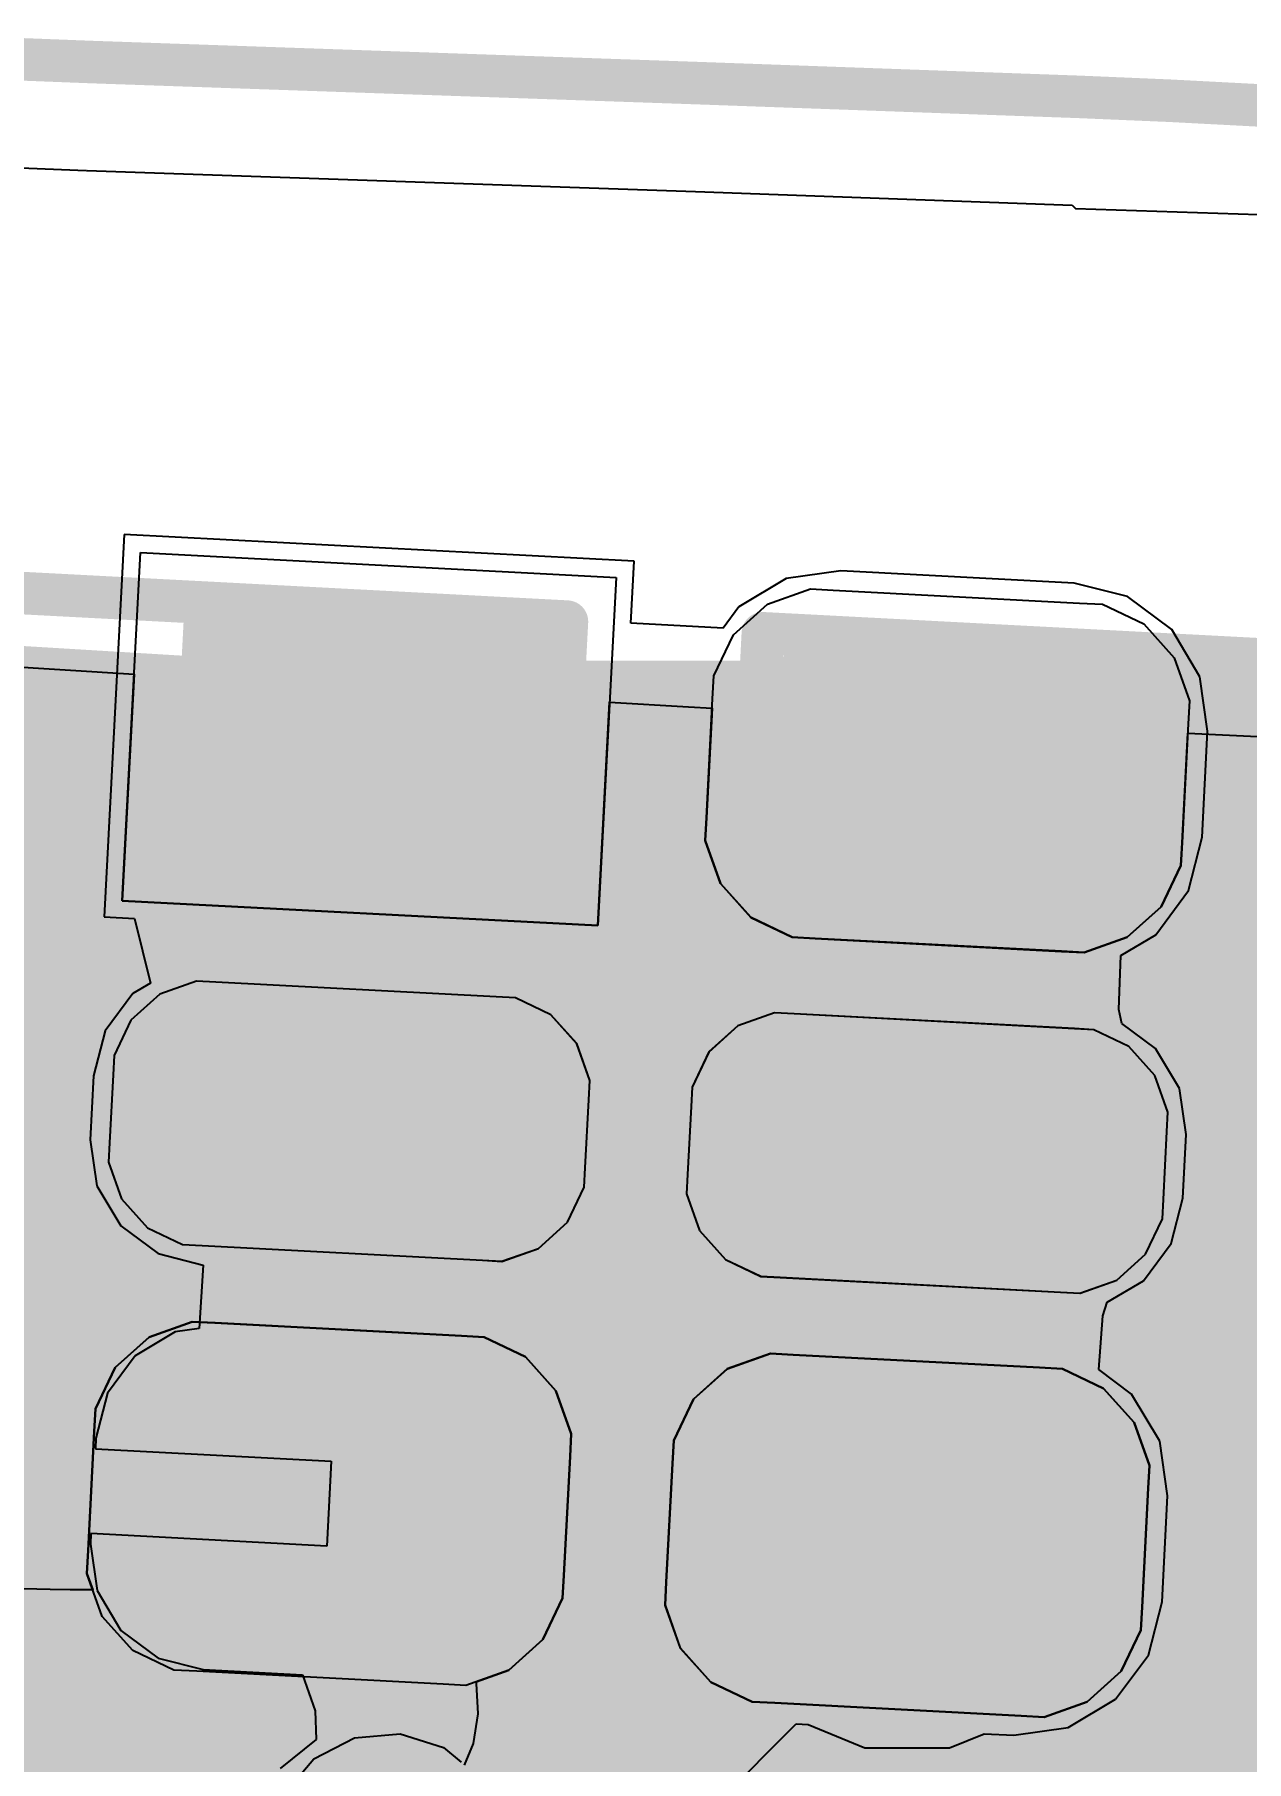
# Model space of a CAD drawing. Header units: inches. Extents: x -52 to 109, y 0 to 35.
# Drawn here: x 39.509 to 42.359, y 18.95 to 23.011 of the extents above; entities that cross this region are included whole.
import ezdxf

# ---------------------------------------------------------------- set-up
doc = ezdxf.new("R2010")
doc.units = ezdxf.units.IN
for name, color, linetype in [('Bottom Layer', 5, 'Continuous'), ('Bottom Solder', 6, 'Continuous'), ('Keep-Out Layer', 6, 'Continuous'), ('Mechanical 1', 6, 'Continuous'), ('Mechanical 4', 56, 'Continuous'), ('Top Component Outline', 56, 'Continuous'), ('Top Courtyard', 56, 'Continuous'), ('Top Layer', 1, 'Continuous'), ('Top Overlay', 2, 'Continuous'), ('Top Paste', 8, 'Continuous'), ('Top Solder', 216, 'Continuous'), ('Via Holes', 16, 'Continuous')]:
    doc.layers.add(name, color=color, linetype=linetype)
doc.styles.add('Arial', font='', dxfattribs={"height": 0.2})
doc.styles.get('Arial').set_extended_font_data('Arial')

# ---------------------------------------------------------------- blocks, each defined once
blk = doc.blocks.new('APA_RGB_LED_2020_418')
at = {"layer": 'Top Layer'}
h = blk.add_hatch(color=1, dxfattribs=at)
edge = h.paths.add_edge_path()
edge.add_arc((-1.125, 1.025), 0.125, 90, 180)
edge.add_line((-1.25, 1.025), (-1.25, 0.775))
edge.add_arc((-1.125, 0.775), 0.125, 180, 270)
edge.add_line((-1.125, 0.65), (-0.575, 0.65))
edge.add_arc((-0.575, 0.775), 0.125, 270, 360)
edge.add_line((-0.45, 0.775), (-0.45, 1.025))
edge.add_arc((-0.575, 1.025), 0.125, 0, 90)
edge.add_line((-0.575, 1.15), (-1.125, 1.15))
h = blk.add_hatch(color=1, dxfattribs=at)
edge = h.paths.add_edge_path()
edge.add_arc((-1.175, 0.075), 0.075, 90, 180)
edge.add_line((-1.25, 0.075), (-1.25, -0.075))
edge.add_arc((-1.175, -0.075), 0.075, 180, 270)
edge.add_line((-1.175, -0.15), (-0.525, -0.15))
edge.add_arc((-0.525, -0.075), 0.075, 270, 360)
edge.add_line((-0.45, -0.075), (-0.45, 0.075))
edge.add_arc((-0.525, 0.075), 0.075, 0, 90)
edge.add_line((-0.525, 0.15), (-1.175, 0.15))
blk.add_hatch(color=1, dxfattribs=at).paths.add_polyline_path([(-1.25, -0.65), (-0.45, -0.65), (-0.45, -1.15), (-1.25, -1.15)])
at = {"layer": 'Top Paste'}
h = blk.add_hatch(color=8, dxfattribs=at)
edge = h.paths.add_edge_path()
edge.add_arc((-1.125, 1.025), 0.125, 90, 180)
edge.add_line((-1.25, 1.025), (-1.25, 0.775))
edge.add_arc((-1.125, 0.775), 0.125, 180, 270)
edge.add_line((-1.125, 0.65), (-0.575, 0.65))
edge.add_arc((-0.575, 0.775), 0.125, 270, 360)
edge.add_line((-0.45, 0.775), (-0.45, 1.025))
edge.add_arc((-0.575, 1.025), 0.125, 0, 90)
edge.add_line((-0.575, 1.15), (-1.125, 1.15))
h = blk.add_hatch(color=8, dxfattribs=at)
edge = h.paths.add_edge_path()
edge.add_arc((-1.175, 0.075), 0.075, 90, 180)
edge.add_line((-1.25, 0.075), (-1.25, -0.075))
edge.add_arc((-1.175, -0.075), 0.075, 180, 270)
edge.add_line((-1.175, -0.15), (-0.525, -0.15))
edge.add_arc((-0.525, -0.075), 0.075, 270, 360)
edge.add_line((-0.45, -0.075), (-0.45, 0.075))
edge.add_arc((-0.525, 0.075), 0.075, 0, 90)
edge.add_line((-0.525, 0.15), (-1.175, 0.15))
blk.add_hatch(color=8, dxfattribs=at).paths.add_polyline_path([(-1.25, -0.65), (-0.45, -0.65), (-0.45, -1.15), (-1.25, -1.15)])
at = {"layer": 'Top Solder'}
h = blk.add_hatch(color=216, dxfattribs=at)
edge = h.paths.add_edge_path()
edge.add_arc((-1.125, 1.025), 0.175, 90, 180)
edge.add_line((-1.3, 1.025), (-1.3, 0.775))
edge.add_arc((-1.125, 0.775), 0.175, 180, 270)
edge.add_line((-1.125, 0.6), (-0.575, 0.6))
edge.add_arc((-0.575, 0.775), 0.175, 270, 360)
edge.add_line((-0.4, 0.775), (-0.4, 1.025))
edge.add_arc((-0.575, 1.025), 0.175, 0, 90)
edge.add_line((-0.575, 1.2), (-1.125, 1.2))
h = blk.add_hatch(color=216, dxfattribs=at)
edge = h.paths.add_edge_path()
edge.add_arc((-1.175, 0.075), 0.125, 90, 180)
edge.add_line((-1.3, 0.075), (-1.3, -0.075))
edge.add_arc((-1.175, -0.075), 0.125, 180, 270)
edge.add_line((-1.175, -0.2), (-0.525, -0.2))
edge.add_arc((-0.525, -0.075), 0.125, 270, 360)
edge.add_line((-0.4, -0.075), (-0.4, 0.075))
edge.add_arc((-0.525, 0.075), 0.125, 0, 90)
edge.add_line((-0.525, 0.2), (-1.175, 0.2))
blk.add_hatch(color=216, dxfattribs=at).paths.add_polyline_path([(-1.3, -0.6), (-0.4, -0.6), (-0.4, -1.2), (-1.3, -1.2)])
at = {"layer": 'Top Component Outline'}
for points in [[(1, 1, 0.1, 0.1, 0), (-1, 1, 0.1, 0.1, 0)], [(-1, 1, 0.1, 0.1, 0), (-1, -1, 0.1, 0.1, 0)], [(1, -1, 0.1, 0.1, 0), (-1, -1, 0.1, 0.1, 0)]]:
    blk.add_lwpolyline(points, format="xyseb", dxfattribs=at)
for points in [[(-1.025, 1, 0.05, 0.05, 1), (-0.975, 1, 0.05, 0.05, 1)], [(-1.025, 1, 0.05, 0.05, 1), (-0.975, 1, 0.05, 0.05, 1)], [(-1.025, -1, 0.05, 0.05, 1), (-0.975, -1, 0.05, 0.05, 1)], [(-1.025, -1, 0.05, 0.05, 1), (-0.975, -1, 0.05, 0.05, 1)]]:
    blk.add_lwpolyline(points, format="xyseb", close=True, dxfattribs=at)
at = {"layer": 'Top Courtyard'}
for points in [[(-1.3, 1.2, 0.1, 0.1, 0), (-1.3, -1.2, 0.1, 0.1, 0)], [(1.3, 1.2, 0.1, 0.1, 0), (-1.3, 1.2, 0.1, 0.1, 0)], [(0.5, 0, 0.1, 0.1, 0), (-0.5, 0, 0.1, 0.1, 0)], [(1.3, -1.2, 0.1, 0.1, 0), (-1.3, -1.2, 0.1, 0.1, 0)]]:
    blk.add_lwpolyline(points, format="xyseb", dxfattribs=at)
for points in [[(-1.325, 1.2, 0.05, 0.05, 1), (-1.275, 1.2, 0.05, 0.05, 1)], [(-1.325, 1.2, 0.05, 0.05, 1), (-1.275, 1.2, 0.05, 0.05, 1)], [(-0.525, 0, 0.05, 0.05, 1), (-0.475, 0, 0.05, 0.05, 1)], [(-1.325, -1.2, 0.05, 0.05, 1), (-1.275, -1.2, 0.05, 0.05, 1)], [(-1.325, -1.2, 0.05, 0.05, 1), (-1.275, -1.2, 0.05, 0.05, 1)]]:
    blk.add_lwpolyline(points, format="xyseb", close=True, dxfattribs=at)
at = {"layer": 'Top Overlay'}
for p, q in [((-1.2929, 1.2689), (-1.1937, 1.31)), ((-1.1937, 1.31), (-1.14, 1.31)), ((-1.14, 1.31), (-1.14, 1.31)), ((-1.14, 1.31), (-0.56, 1.31)), ((-0.56, 1.31), (-0.5063, 1.31)), ((-0.5063, 1.31), (-0.4071, 1.2689)), ((-1.3689, 1.1929), (-1.2929, 1.2689)), ((-0.4071, 1.2689), (-0.3311, 1.1929)), ((-1.41, 1.0937), (-1.3689, 1.1929)), ((-0.3311, 1.1929), (-0.29, 1.0937)), ((-1.41, 1.04), (-1.41, 1.0937)), ((-0.29, 1.0937), (-0.29, 1.04)), ((-1.41, 0.76), (-1.41, 1.04)), ((-0.29, 1.04), (-0.29, 1.04)), ((-0.29, 1.04), (-0.29, 0.76)), ((-1.41, 0.76), (-1.41, 0.76)), ((-1.41, 0.7063), (-1.41, 0.76)), ((-0.29, 0.76), (-0.29, 0.7063)), ((-1.3689, 0.6071), (-1.41, 0.7063)), ((-0.29, 0.7063), (-0.3311, 0.6071)), ((-1.2929, 0.5311), (-1.3689, 0.6071)), ((-0.3311, 0.6071), (-0.4071, 0.5311)), ((-1.1937, 0.49), (-1.2929, 0.5311)), ((-0.4071, 0.5311), (-0.5063, 0.49)), ((-1.14, 0.49), (-1.1937, 0.49)), ((-0.56, 0.49), (-1.14, 0.49)), ((-0.5063, 0.49), (-0.56, 0.49)), ((-0.56, 0.49), (-0.56, 0.49)), ((-1.2258, 0.31), (-1.3103, 0.275)), ((-1.18, 0.31), (-1.2258, 0.31)), ((-0.52, 0.31), (-1.18, 0.31)), ((-0.4742, 0.31), (-0.52, 0.31)), ((-0.52, 0.31), (-0.52, 0.31)), ((-0.3897, 0.275), (-0.4742, 0.31)), ((-1.3103, 0.275), (-1.375, 0.2103)), ((-0.325, 0.2103), (-0.3897, 0.275)), ((-1.375, 0.2103), (-1.41, 0.1258)), ((-0.29, 0.1258), (-0.325, 0.2103)), ((-1.41, 0.1258), (-1.41, 0.08)), ((-0.29, 0.08), (-0.29, 0.1258)), ((-1.41, 0.08), (-1.41, -0.08)), ((-1.41, 0.08), (-1.41, 0.08)), ((-0.29, -0.08), (-0.29, 0.08)), ((-1.41, -0.08), (-1.41, -0.1257)), ((-0.29, -0.1257), (-0.29, -0.08)), ((-0.29, -0.08), (-0.29, -0.08)), ((-1.41, -0.1257), (-1.375, -0.2103)), ((-0.325, -0.2103), (-0.29, -0.1257)), ((-1.375, -0.2103), (-1.3103, -0.275)), ((-0.3897, -0.275), (-0.325, -0.2103)), ((-1.3103, -0.275), (-1.2258, -0.31)), ((-0.4742, -0.31), (-0.3897, -0.275)), ((-1.2258, -0.31), (-1.18, -0.31)), ((-1.18, -0.31), (-1.18, -0.31)), ((-1.18, -0.31), (-0.52, -0.31)), ((-0.52, -0.31), (-0.4742, -0.31)), ((-1.41, -1.31), (-1.41, -0.49)), ((-1.41, -0.49), (-0.29, -0.49)), ((-0.29, -0.49), (-0.29, -1.31)), ((-0.29, -1.31), (-1.41, -1.31))]:
    blk.add_line(p, q, dxfattribs=at)
at = {"layer": 'Top Courtyard', "style": 'Arial'}
blk.add_text('D30', height=0.6, dxfattribs=at).set_placement((-0.8, -0.7))
blk = doc.blocks.new('APA_RGB_LED_2020_419')
at = {"layer": 'Top Layer'}
h = blk.add_hatch(color=1, dxfattribs=at)
edge = h.paths.add_edge_path()
edge.add_arc((0.575, 1.025), 0.125, 90, 180)
edge.add_line((0.45, 1.025), (0.45, 0.775))
edge.add_arc((0.575, 0.775), 0.125, 180, 270)
edge.add_line((0.575, 0.65), (1.125, 0.65))
edge.add_arc((1.125, 0.775), 0.125, 270, 360)
edge.add_line((1.25, 0.775), (1.25, 1.025))
edge.add_arc((1.125, 1.025), 0.125, 0, 90)
edge.add_line((1.125, 1.15), (0.575, 1.15))
h = blk.add_hatch(color=1, dxfattribs=at)
edge = h.paths.add_edge_path()
edge.add_arc((0.525, 0.075), 0.075, 90, 180)
edge.add_line((0.45, 0.075), (0.45, -0.075))
edge.add_arc((0.525, -0.075), 0.075, 180, 270)
edge.add_line((0.525, -0.15), (1.175, -0.15))
edge.add_arc((1.175, -0.075), 0.075, 270, 360)
edge.add_line((1.25, -0.075), (1.25, 0.075))
edge.add_arc((1.175, 0.075), 0.075, 0, 90)
edge.add_line((1.175, 0.15), (0.525, 0.15))
h = blk.add_hatch(color=1, dxfattribs=at)
edge = h.paths.add_edge_path()
edge.add_arc((0.575, -0.775), 0.125, 90, 180)
edge.add_line((0.45, -0.775), (0.45, -1.025))
edge.add_arc((0.575, -1.025), 0.125, 180, 270)
edge.add_line((0.575, -1.15), (1.125, -1.15))
edge.add_arc((1.125, -1.025), 0.125, 270, 360)
edge.add_line((1.25, -1.025), (1.25, -0.775))
edge.add_arc((1.125, -0.775), 0.125, 0, 90)
edge.add_line((1.125, -0.65), (0.575, -0.65))
at = {"layer": 'Top Paste'}
h = blk.add_hatch(color=8, dxfattribs=at)
edge = h.paths.add_edge_path()
edge.add_arc((0.575, 1.025), 0.125, 90, 180)
edge.add_line((0.45, 1.025), (0.45, 0.775))
edge.add_arc((0.575, 0.775), 0.125, 180, 270)
edge.add_line((0.575, 0.65), (1.125, 0.65))
edge.add_arc((1.125, 0.775), 0.125, 270, 360)
edge.add_line((1.25, 0.775), (1.25, 1.025))
edge.add_arc((1.125, 1.025), 0.125, 0, 90)
edge.add_line((1.125, 1.15), (0.575, 1.15))
h = blk.add_hatch(color=8, dxfattribs=at)
edge = h.paths.add_edge_path()
edge.add_arc((0.525, 0.075), 0.075, 90, 180)
edge.add_line((0.45, 0.075), (0.45, -0.075))
edge.add_arc((0.525, -0.075), 0.075, 180, 270)
edge.add_line((0.525, -0.15), (1.175, -0.15))
edge.add_arc((1.175, -0.075), 0.075, 270, 360)
edge.add_line((1.25, -0.075), (1.25, 0.075))
edge.add_arc((1.175, 0.075), 0.075, 0, 90)
edge.add_line((1.175, 0.15), (0.525, 0.15))
h = blk.add_hatch(color=8, dxfattribs=at)
edge = h.paths.add_edge_path()
edge.add_arc((0.575, -0.775), 0.125, 90, 180)
edge.add_line((0.45, -0.775), (0.45, -1.025))
edge.add_arc((0.575, -1.025), 0.125, 180, 270)
edge.add_line((0.575, -1.15), (1.125, -1.15))
edge.add_arc((1.125, -1.025), 0.125, 270, 360)
edge.add_line((1.25, -1.025), (1.25, -0.775))
edge.add_arc((1.125, -0.775), 0.125, 0, 90)
edge.add_line((1.125, -0.65), (0.575, -0.65))
at = {"layer": 'Top Solder'}
h = blk.add_hatch(color=216, dxfattribs=at)
edge = h.paths.add_edge_path()
edge.add_arc((0.575, 1.025), 0.175, 90, 180)
edge.add_line((0.4, 1.025), (0.4, 0.775))
edge.add_arc((0.575, 0.775), 0.175, 180, 270)
edge.add_line((0.575, 0.6), (1.125, 0.6))
edge.add_arc((1.125, 0.775), 0.175, 270, 360)
edge.add_line((1.3, 0.775), (1.3, 1.025))
edge.add_arc((1.125, 1.025), 0.175, 0, 90)
edge.add_line((1.125, 1.2), (0.575, 1.2))
h = blk.add_hatch(color=216, dxfattribs=at)
edge = h.paths.add_edge_path()
edge.add_arc((0.525, 0.075), 0.125, 90, 180)
edge.add_line((0.4, 0.075), (0.4, -0.075))
edge.add_arc((0.525, -0.075), 0.125, 180, 270)
edge.add_line((0.525, -0.2), (1.175, -0.2))
edge.add_arc((1.175, -0.075), 0.125, 270, 360)
edge.add_line((1.3, -0.075), (1.3, 0.075))
edge.add_arc((1.175, 0.075), 0.125, 0, 90)
edge.add_line((1.175, 0.2), (0.525, 0.2))
h = blk.add_hatch(color=216, dxfattribs=at)
edge = h.paths.add_edge_path()
edge.add_arc((0.575, -0.775), 0.175, 90, 180)
edge.add_line((0.4, -0.775), (0.4, -1.025))
edge.add_arc((0.575, -1.025), 0.175, 180, 270)
edge.add_line((0.575, -1.2), (1.125, -1.2))
edge.add_arc((1.125, -1.025), 0.175, 270, 360)
edge.add_line((1.3, -1.025), (1.3, -0.775))
edge.add_arc((1.125, -0.775), 0.175, 0, 90)
edge.add_line((1.125, -0.6), (0.575, -0.6))
at = {"layer": 'Top Component Outline'}
for points in [[(1, 1, 0.1, 0.1, 0), (-1, 1, 0.1, 0.1, 0)], [(1, 1, 0.1, 0.1, 0), (1, -1, 0.1, 0.1, 0)], [(1, -1, 0.1, 0.1, 0), (-1, -1, 0.1, 0.1, 0)]]:
    blk.add_lwpolyline(points, format="xyseb", dxfattribs=at)
for points in [[(0.975, 1, 0.05, 0.05, 1), (1.025, 1, 0.05, 0.05, 1)], [(0.975, 1, 0.05, 0.05, 1), (1.025, 1, 0.05, 0.05, 1)], [(0.975, -1, 0.05, 0.05, 1), (1.025, -1, 0.05, 0.05, 1)], [(0.975, -1, 0.05, 0.05, 1), (1.025, -1, 0.05, 0.05, 1)]]:
    blk.add_lwpolyline(points, format="xyseb", close=True, dxfattribs=at)
at = {"layer": 'Top Courtyard'}
for points in [[(1.3, 1.2, 0.1, 0.1, 0), (-1.3, 1.2, 0.1, 0.1, 0)], [(1.3, 1.2, 0.1, 0.1, 0), (1.3, -1.2, 0.1, 0.1, 0)], [(0.5, 0, 0.1, 0.1, 0), (-0.5, 0, 0.1, 0.1, 0)], [(1.3, -1.2, 0.1, 0.1, 0), (-1.3, -1.2, 0.1, 0.1, 0)]]:
    blk.add_lwpolyline(points, format="xyseb", dxfattribs=at)
for points in [[(1.275, 1.2, 0.05, 0.05, 1), (1.325, 1.2, 0.05, 0.05, 1)], [(1.275, 1.2, 0.05, 0.05, 1), (1.325, 1.2, 0.05, 0.05, 1)], [(0.475, 0, 0.05, 0.05, 1), (0.525, 0, 0.05, 0.05, 1)], [(1.275, -1.2, 0.05, 0.05, 1), (1.325, -1.2, 0.05, 0.05, 1)], [(1.275, -1.2, 0.05, 0.05, 1), (1.325, -1.2, 0.05, 0.05, 1)]]:
    blk.add_lwpolyline(points, format="xyseb", close=True, dxfattribs=at)
at = {"layer": 'Top Overlay'}
for p, q in [((0.4071, 1.2689), (0.5063, 1.31)), ((0.5063, 1.31), (0.56, 1.31)), ((0.56, 1.31), (0.56, 1.31)), ((0.56, 1.31), (1.14, 1.31)), ((1.14, 1.31), (1.1937, 1.31)), ((1.1937, 1.31), (1.2929, 1.2689)), ((0.3311, 1.1929), (0.4071, 1.2689)), ((1.2929, 1.2689), (1.3689, 1.1929)), ((0.29, 1.0937), (0.3311, 1.1929)), ((1.3689, 1.1929), (1.41, 1.0937)), ((0.29, 1.04), (0.29, 1.0937)), ((1.41, 1.0937), (1.41, 1.04)), ((0.29, 0.76), (0.29, 1.04)), ((1.41, 1.04), (1.41, 1.04)), ((1.41, 1.04), (1.41, 0.76)), ((0.29, 0.76), (0.29, 0.76)), ((0.29, 0.7063), (0.29, 0.76)), ((1.41, 0.76), (1.41, 0.7063)), ((0.3311, 0.6071), (0.29, 0.7063)), ((1.41, 0.7063), (1.3689, 0.6071)), ((0.4071, 0.5311), (0.3311, 0.6071)), ((1.3689, 0.6071), (1.2929, 0.5311)), ((0.5063, 0.49), (0.4071, 0.5311)), ((1.2929, 0.5311), (1.1937, 0.49)), ((0.56, 0.49), (0.5063, 0.49)), ((1.14, 0.49), (0.56, 0.49)), ((1.1937, 0.49), (1.14, 0.49)), ((1.14, 0.49), (1.14, 0.49)), ((0.4743, 0.31), (0.3897, 0.275)), ((0.52, 0.31), (0.4743, 0.31)), ((1.18, 0.31), (0.52, 0.31)), ((1.2258, 0.31), (1.18, 0.31)), ((1.18, 0.31), (1.18, 0.31)), ((1.3103, 0.275), (1.2258, 0.31)), ((0.3897, 0.275), (0.325, 0.2103)), ((1.375, 0.2103), (1.3103, 0.275)), ((0.325, 0.2103), (0.29, 0.1258)), ((1.41, 0.1258), (1.375, 0.2103)), ((0.29, 0.1258), (0.29, 0.08)), ((1.41, 0.08), (1.41, 0.1258)), ((0.29, 0.08), (0.29, -0.08)), ((0.29, 0.08), (0.29, 0.08)), ((1.41, -0.08), (1.41, 0.08)), ((0.29, -0.08), (0.29, -0.1257)), ((1.41, -0.1257), (1.41, -0.08)), ((1.41, -0.08), (1.41, -0.08)), ((0.29, -0.1257), (0.325, -0.2103)), ((1.375, -0.2103), (1.41, -0.1257)), ((0.325, -0.2103), (0.3897, -0.275)), ((1.3103, -0.275), (1.375, -0.2103)), ((0.3897, -0.275), (0.4742, -0.31)), ((1.2258, -0.31), (1.3103, -0.275)), ((0.4742, -0.31), (0.52, -0.31)), ((0.52, -0.31), (0.52, -0.31)), ((0.52, -0.31), (1.18, -0.31)), ((1.18, -0.31), (1.2258, -0.31)), ((0.4071, -0.5311), (0.5063, -0.49)), ((0.5063, -0.49), (0.56, -0.49)), ((0.56, -0.49), (0.56, -0.49)), ((0.56, -0.49), (1.14, -0.49)), ((1.14, -0.49), (1.1937, -0.49)), ((1.1937, -0.49), (1.2929, -0.5311)), ((0.3311, -0.6071), (0.4071, -0.5311)), ((1.2929, -0.5311), (1.3689, -0.6071)), ((0.29, -0.7063), (0.3311, -0.6071)), ((1.3689, -0.6071), (1.41, -0.7063)), ((0.29, -0.76), (0.29, -0.7063)), ((1.41, -0.7063), (1.41, -0.76)), ((0.29, -1.04), (0.29, -0.76)), ((1.41, -0.76), (1.41, -0.76)), ((1.41, -0.76), (1.41, -1.04)), ((0.29, -1.04), (0.29, -1.04)), ((0.29, -1.0937), (0.29, -1.04)), ((1.41, -1.04), (1.41, -1.0937)), ((0.3311, -1.1929), (0.29, -1.0937)), ((1.41, -1.0937), (1.3689, -1.1929)), ((0.4071, -1.2689), (0.3311, -1.1929)), ((1.3689, -1.1929), (1.2929, -1.2689)), ((0.5063, -1.31), (0.4071, -1.2689)), ((1.2929, -1.2689), (1.1937, -1.31)), ((0.56, -1.31), (0.5063, -1.31)), ((1.14, -1.31), (0.56, -1.31)), ((1.1937, -1.31), (1.14, -1.31)), ((1.14, -1.31), (1.14, -1.31))]:
    blk.add_line(p, q, dxfattribs=at)
at = {"layer": 'Top Courtyard', "style": 'Arial'}
blk.add_text('D31', height=0.6, dxfattribs=at).set_placement((-0.8, -0.7))
blk = doc.blocks.new('APA_RGB_LED_2020_420')
at = {"layer": 'Top Courtyard'}
for points in [[(-1.3, 1.2, 0.1, 0.1, 0), (1.3, 1.2, 0.1, 0.1, 0)], [(1.3, 1.2, 0.1, 0.1, 0), (1.3, -1.2, 0.1, 0.1, 0)]]:
    blk.add_lwpolyline(points, format="xyseb", dxfattribs=at)
blk.add_lwpolyline([(1.275, 1.2, 0.05, 0.05, 1), (1.325, 1.2, 0.05, 0.05, 1)], format="xyseb", close=True, dxfattribs=at)
blk.add_lwpolyline([(1.275, 1.2, 0.05, 0.05, 1), (1.325, 1.2, 0.05, 0.05, 1)], format="xyseb", close=True, dxfattribs=at)
at = {"layer": 'Top Overlay'}
for p, q in [((1.14, 1.31), (1.1937, 1.31)), ((1.1937, 1.31), (1.2929, 1.2689)), ((1.2929, 1.2689), (1.3689, 1.1929)), ((1.3689, 1.1929), (1.41, 1.0937)), ((1.41, 1.0937), (1.41, 1.04))]:
    blk.add_line(p, q, dxfattribs=at)

msp = doc.modelspace()

# ---------------------------------------------------------------- hatches: boundary and pattern name
at = {"layer": 'Bottom Layer'}
msp.add_hatch(color=5, dxfattribs=at).paths.add_polyline_path([(34.1741, 21.4887), (58.1741, 21.4887), (58.1741, 16.4887), (34.1741, 16.4887)])
h = msp.add_hatch(color=5, dxfattribs=at)
edge = h.paths.add_edge_path()
edge.add_arc((41.5612, 19.4822), 0.3, 0, 360)
at = {"layer": 'Bottom Solder'}
msp.add_hatch(color=6, dxfattribs=at).paths.add_polyline_path([(34.1241, 21.5387), (58.2241, 21.5387), (58.2241, 16.4387), (34.1241, 16.4387)])
at = {"layer": 'Top Layer'}
h = msp.add_hatch(color=1, dxfattribs=at)
edge = h.paths.add_edge_path()
edge.add_arc((41.5612, 19.4822), 0.3, 0, 360)
at = {"layer": 'Via Holes'}
h = msp.add_hatch(color=7, dxfattribs=at)
edge = h.paths.add_edge_path()
edge.add_arc((41.5612, 19.4822), 0.15, 0, 360)

# ---------------------------------------------------------------- linework, layer by layer
at = {"layer": 'Keep-Out Layer'}
for points in [[(39.2662, 22.9606, 0.1, 0.1, 0), (39.6408, 22.946, 0.1, 0.1, 0)], [(39.6408, 22.946, 0.1, 0.1, 0), (41.0728, 22.8962, 0.1, 0.1, 0)], [(41.0728, 22.8962, 0.1, 0.1, 0), (41.9663, 22.864, 0.1, 0.1, 0)], [(41.9663, 22.864, 0.1, 0.1, -0.007244), (42.6017, 22.8308, 0.1, 0.1, 0)]]:
    msp.add_lwpolyline(points, format="xyseb", dxfattribs=at)
for points in [[(39.6158, 22.946, 0.05, 0.05, 1), (39.6658, 22.946, 0.05, 0.05, 1)], [(39.6158, 22.946, 0.05, 0.05, 1), (39.6658, 22.946, 0.05, 0.05, 1)], [(41.0478, 22.8962, 0.05, 0.05, 1), (41.0978, 22.8962, 0.05, 0.05, 1)], [(41.0478, 22.8962, 0.05, 0.05, 1), (41.0978, 22.8962, 0.05, 0.05, 1)], [(41.9413, 22.864, 0.05, 0.05, 1), (41.9913, 22.864, 0.05, 0.05, 1)], [(41.9413, 22.864, 0.05, 0.05, 1), (41.9913, 22.864, 0.05, 0.05, 1)]]:
    msp.add_lwpolyline(points, format="xyseb", close=True, dxfattribs=at)
at = {"layer": 'Mechanical 1'}
for points in [[(39.2715, 20.9866, 0.1, 0.1, -0.198911), (39.5801, 20.8587, 0.1, 0.1, 0)], [(39.5801, 20.8587, 0.1, 0.1, -0.198912), (39.708, 20.5501, 0.1, 0.1, 0)], [(42.0538, 20.5035, 0.1, 0.1, -0.303346), (42.4571, 20.773, 0.1, 0.1, 0)], [(39.708, 20.5501, 0.1, 0.1, -0.303348), (39.4385, 20.1468, 0.1, 0.1, 0)], [(42.1484, 20.0278, 0.1, 0.1, -0.303346), (42.0538, 20.5035, 0.1, 0.1, 0)], [(42.6241, 19.9332, 0.1, 0.1, -0.303347), (42.1484, 20.0278, 0.1, 0.1, 0)]]:
    msp.add_lwpolyline(points, format="xyseb", dxfattribs=at)
for points in [[(39.5551, 20.8587, 0.05, 0.05, 1), (39.6051, 20.8587, 0.05, 0.05, 1)], [(39.5551, 20.8587, 0.05, 0.05, 1), (39.6051, 20.8587, 0.05, 0.05, 1)], [(39.683, 20.5501, 0.05, 0.05, 1), (39.733, 20.5501, 0.05, 0.05, 1)], [(39.683, 20.5501, 0.05, 0.05, 1), (39.733, 20.5501, 0.05, 0.05, 1)], [(42.0288, 20.5035, 0.05, 0.05, 1), (42.0788, 20.5035, 0.05, 0.05, 1)], [(42.0288, 20.5035, 0.05, 0.05, 1), (42.0788, 20.5035, 0.05, 0.05, 1)], [(42.1234, 20.0278, 0.05, 0.05, 1), (42.1734, 20.0278, 0.05, 0.05, 1)], [(42.1234, 20.0278, 0.05, 0.05, 1), (42.1734, 20.0278, 0.05, 0.05, 1)]]:
    msp.add_lwpolyline(points, format="xyseb", close=True, dxfattribs=at)
at = {"layer": 'Mechanical 4'}
for points in [[(39.2662, 22.9606, 0.1, 0.1, 0), (39.6408, 22.946, 0.1, 0.1, 0)], [(39.6408, 22.946, 0.1, 0.1, 0), (41.0728, 22.8962, 0.1, 0.1, 0)], [(41.0728, 22.8962, 0.1, 0.1, 0), (41.9663, 22.864, 0.1, 0.1, 0)], [(41.9663, 22.864, 0.1, 0.1, -0.007244), (42.6017, 22.8308, 0.1, 0.1, 0)], [(39.2142, 21.5391, 0.1, 0.1, 0), (40.1303, 21.4836, 0.1, 0.1, 0)], [(40.1303, 21.4836, 0.1, 0.1, 0), (41.0469, 21.4301, 0.1, 0.1, 0)], [(41.0469, 21.4301, 0.1, 0.1, 0), (41.9531, 21.3816, 0.1, 0.1, 0)], [(43.6906, 21.3107, 0.1, 0.1, -0.005383), (41.9531, 21.3816, 0.1, 0.1, 0)], [(39.5929, 19.3546, 0.1, 0.1, -0.009641), (39.218, 19.3677, 0.1, 0.1, 0)], [(39.5929, 19.3546, 0.1, 0.1, -0.015206), (40.1058, 19.342, 0.1, 0.1, 0)], [(40.1058, 19.342, 0.1, 0.1, -0.035006), (40.3061, 19.315, 0.1, 0.1, 0)], [(40.3061, 19.315, 0.1, 0.1, -0.079681), (40.4544, 19.2608, 0.1, 0.1, 0)], [(40.4544, 19.2608, 0.1, 0.1, -0.157847), (40.5397, 19.1692, 0.1, 0.1, 0)], [(40.5397, 19.1692, 0.1, 0.1, -0.229333), (40.4946, 18.8964, 0.1, 0.1, 0)]]:
    msp.add_lwpolyline(points, format="xyseb", dxfattribs=at)
for points in [[(39.6158, 22.946, 0.05, 0.05, 1), (39.6658, 22.946, 0.05, 0.05, 1)], [(39.6158, 22.946, 0.05, 0.05, 1), (39.6658, 22.946, 0.05, 0.05, 1)], [(41.0478, 22.8962, 0.05, 0.05, 1), (41.0978, 22.8962, 0.05, 0.05, 1)], [(41.0478, 22.8962, 0.05, 0.05, 1), (41.0978, 22.8962, 0.05, 0.05, 1)], [(41.9413, 22.864, 0.05, 0.05, 1), (41.9913, 22.864, 0.05, 0.05, 1)], [(41.9413, 22.864, 0.05, 0.05, 1), (41.9913, 22.864, 0.05, 0.05, 1)], [(40.1053, 21.4836, 0.05, 0.05, 1), (40.1553, 21.4836, 0.05, 0.05, 1)], [(40.1053, 21.4836, 0.05, 0.05, 1), (40.1553, 21.4836, 0.05, 0.05, 1)], [(41.0219, 21.4301, 0.05, 0.05, 1), (41.0719, 21.4301, 0.05, 0.05, 1)], [(41.0219, 21.4301, 0.05, 0.05, 1), (41.0719, 21.4301, 0.05, 0.05, 1)], [(41.9281, 21.3816, 0.05, 0.05, 1), (41.9781, 21.3816, 0.05, 0.05, 1)], [(41.9281, 21.3816, 0.05, 0.05, 1), (41.9781, 21.3816, 0.05, 0.05, 1)], [(39.5679, 19.3546, 0.05, 0.05, 1), (39.6179, 19.3546, 0.05, 0.05, 1)], [(39.5679, 19.3546, 0.05, 0.05, 1), (39.6179, 19.3546, 0.05, 0.05, 1)], [(40.0808, 19.342, 0.05, 0.05, 1), (40.1308, 19.342, 0.05, 0.05, 1)], [(40.0808, 19.342, 0.05, 0.05, 1), (40.1308, 19.342, 0.05, 0.05, 1)], [(40.2811, 19.315, 0.05, 0.05, 1), (40.3311, 19.315, 0.05, 0.05, 1)], [(40.2811, 19.315, 0.05, 0.05, 1), (40.3311, 19.315, 0.05, 0.05, 1)], [(40.4294, 19.2608, 0.05, 0.05, 1), (40.4794, 19.2608, 0.05, 0.05, 1)], [(40.4294, 19.2608, 0.05, 0.05, 1), (40.4794, 19.2608, 0.05, 0.05, 1)], [(40.5147, 19.1692, 0.05, 0.05, 1), (40.5647, 19.1692, 0.05, 0.05, 1)], [(40.5148, 19.1692, 0.05, 0.05, 1), (40.5647, 19.1692, 0.05, 0.05, 1)]]:
    msp.add_lwpolyline(points, format="xyseb", close=True, dxfattribs=at)
at = {"layer": 'Top Layer'}
for p, q in [((39.2563, 22.7059), (39.6308, 22.6913)), ((39.6308, 22.6913), (39.6314, 22.6914)), ((39.6314, 22.6914), (39.6319, 22.6912)), ((39.6319, 22.6912), (41.0636, 22.6415)), ((41.0636, 22.6415), (41.0636, 22.6415)), ((41.0636, 22.6415), (41.9492, 22.6095)), ((41.9492, 22.6095), (41.9564, 22.6017)), ((41.9564, 22.6017), (41.9564, 22.6017)), ((41.9564, 22.6017), (42.4349, 22.5861)), ((39.7203, 21.8351), (39.6732, 20.9363)), ((40.9187, 21.7723), (39.7203, 21.8351)), ((40.911, 21.6269), (40.9187, 21.7723)), ((41.2767, 21.7313), (41.1655, 21.6652)), ((41.4046, 21.7499), (41.2767, 21.7313)), ((41.9539, 21.7211), (41.4046, 21.7499)), ((42.0792, 21.6892), (41.9539, 21.7211)), ((42.1828, 21.6119), (42.0792, 21.6892)), ((41.1655, 21.6652), (41.1281, 21.615)), ((41.1281, 21.615), (40.911, 21.6269)), ((42.2489, 21.5008), (42.1828, 21.6119)), ((42.2674, 21.3728), (42.2489, 21.5008)), ((42.2544, 21.1232), (42.2674, 21.3728)), ((42.2225, 20.9978), (42.2544, 21.1232)), ((42.1452, 20.8942), (42.2225, 20.9978)), ((39.6732, 20.9363), (39.7444, 20.9326)), ((39.7444, 20.9326), (39.782, 20.7804)), ((42.0629, 20.8453), (42.1452, 20.8942)), ((42.0584, 20.7187), (42.0629, 20.8453)), ((39.7406, 20.7558), (39.6751, 20.6681)), ((39.782, 20.7804), (39.7406, 20.7558)), ((42.0657, 20.6857), (42.0584, 20.7187)), ((39.6751, 20.6681), (39.6482, 20.5621)), ((42.1451, 20.6265), (42.0657, 20.6857)), ((42.201, 20.5324), (42.1451, 20.6265)), ((39.6482, 20.5621), (39.6404, 20.4123)), ((42.2167, 20.4242), (42.201, 20.5324)), ((42.2089, 20.2744), (42.2167, 20.4242)), ((39.6404, 20.4123), (39.6561, 20.304)), ((39.6561, 20.304), (39.712, 20.21)), ((42.182, 20.1683), (42.2089, 20.2744)), ((39.712, 20.21), (39.7996, 20.1446)), ((39.7996, 20.1446), (39.9057, 20.1176)), ((42.1165, 20.0807), (42.182, 20.1683)), ((39.9057, 20.1176), (39.8965, 19.9685)), ((42.0314, 20.03), (42.1165, 20.0807)), ((42.0206, 19.998), (42.0314, 20.03)), ((42.0119, 19.8716), (42.0206, 19.998)), ((39.8401, 19.9603), (39.746, 19.9043)), ((39.8965, 19.9685), (39.8401, 19.9603)), ((39.746, 19.9043), (39.6806, 19.8167)), ((42.0886, 19.8143), (42.0119, 19.8716)), ((39.6806, 19.8167), (39.6536, 19.7106)), ((42.1547, 19.7032), (42.0886, 19.8143)), ((39.6536, 19.7106), (39.6523, 19.6857)), ((42.1732, 19.5753), (42.1547, 19.7032)), ((39.6523, 19.6857), (40.207, 19.6566)), ((40.207, 19.6566), (40.1965, 19.4569)), ((42.1601, 19.3256), (42.1732, 19.5753)), ((39.6419, 19.486), (39.6406, 19.461)), ((39.6406, 19.461), (39.6563, 19.3527)), ((40.1965, 19.4569), (39.6419, 19.486)), ((39.6563, 19.3527), (39.7122, 19.2587)), ((42.1283, 19.2003), (42.1601, 19.3256)), ((39.7122, 19.2587), (39.7999, 19.1932)), ((39.7999, 19.1932), (39.9059, 19.1663)), ((39.9059, 19.1663), (40.1396, 19.1541)), ((42.051, 19.0967), (42.1283, 19.2003)), ((40.1396, 19.1541), (40.1687, 19.0693)), ((41.9398, 19.0306), (42.051, 19.0967)), ((40.1687, 19.0693), (40.1716, 19.0022)), ((40.1716, 19.0022), (40.0865, 18.9341)), ((40.888, 18.6266), (41.3002, 19.0389)), ((41.3002, 19.0389), (41.3284, 19.0374)), ((41.3284, 19.0374), (41.4617, 18.9822)), ((41.6606, 18.9822), (41.7416, 19.0157)), ((41.7416, 19.0157), (41.8119, 19.0121)), ((41.8119, 19.0121), (41.9398, 19.0306)), ((41.4617, 18.9822), (41.6606, 18.9822))]:
    msp.add_line(p, q, dxfattribs=at)
for points in [[(40.2959, 21.3543, 0.2, 0.2, 0), (40.5705, 21.3392, 0.2, 0.2, 0)], [(40.5705, 21.3392, 0.2, 0.2, 0), (40.577, 21.3389, 0.2, 0.2, 0)], [(40.577, 21.3389, 0.2, 0.2, 0), (41.3808, 21.2948, 0.2, 0.2, 0)], [(41.3808, 21.2948, 0.2, 0.2, 0), (41.6554, 21.2797, 0.2, 0.2, 0)], [(40.2488, 20.4555, 0.2, 0.2, 0), (40.5484, 20.4391, 0.2, 0.2, 0)], [(40.5484, 20.4391, 0.2, 0.2, 0), (41.3087, 20.3974, 0.2, 0.2, 0)], [(41.3087, 20.3974, 0.2, 0.2, 0), (41.6083, 20.381, 0.2, 0.2, 0)], [(41.4411, 19.3622, 0.2, 0.2, 0), (41.5612, 19.4822, 0.2, 0.2, 0)], [(40.2586, 18.4298, 0.2, 0.2, 0), (41.191, 19.3622, 0.2, 0.2, 0)], [(41.191, 19.3622, 0.2, 0.2, 0), (41.4411, 19.3622, 0.2, 0.2, 0)]]:
    msp.add_lwpolyline(points, format="xyseb", dxfattribs=at)
for points in [[(40.2459, 21.3543, 0.1, 0.1, 1), (40.3459, 21.3543, 0.1, 0.1, 1)], [(40.5205, 21.3392, 0.1, 0.1, 1), (40.6205, 21.3392, 0.1, 0.1, 1)], [(40.5205, 21.3392, 0.1, 0.1, 1), (40.6205, 21.3392, 0.1, 0.1, 1)], [(40.527, 21.3389, 0.1, 0.1, 1), (40.627, 21.3389, 0.1, 0.1, 1)], [(40.527, 21.3389, 0.1, 0.1, 1), (40.627, 21.3389, 0.1, 0.1, 1)], [(41.3308, 21.2948, 0.1, 0.1, 1), (41.4308, 21.2948, 0.1, 0.1, 1)], [(41.3308, 21.2948, 0.1, 0.1, 1), (41.4308, 21.2948, 0.1, 0.1, 1)], [(41.6054, 21.2797, 0.1, 0.1, 1), (41.7054, 21.2797, 0.1, 0.1, 1)], [(40.1988, 20.4555, 0.1, 0.1, 1), (40.2988, 20.4555, 0.1, 0.1, 1)], [(40.4984, 20.4391, 0.1, 0.1, 1), (40.5984, 20.4391, 0.1, 0.1, 1)], [(40.4984, 20.4391, 0.1, 0.1, 1), (40.5984, 20.4391, 0.1, 0.1, 1)], [(41.2587, 20.3974, 0.1, 0.1, 1), (41.3587, 20.3974, 0.1, 0.1, 1)], [(41.2587, 20.3974, 0.1, 0.1, 1), (41.3587, 20.3974, 0.1, 0.1, 1)], [(41.5583, 20.381, 0.1, 0.1, 1), (41.6583, 20.381, 0.1, 0.1, 1)], [(41.5112, 19.4822, 0.1, 0.1, 1), (41.6112, 19.4822, 0.1, 0.1, 1)], [(41.141, 19.3622, 0.1, 0.1, 1), (41.241, 19.3622, 0.1, 0.1, 1)], [(41.141, 19.3622, 0.1, 0.1, 1), (41.241, 19.3622, 0.1, 0.1, 1)], [(41.3911, 19.3622, 0.1, 0.1, 1), (41.4911, 19.3622, 0.1, 0.1, 1)], [(41.3911, 19.3622, 0.1, 0.1, 1), (41.4911, 19.3622, 0.1, 0.1, 1)]]:
    msp.add_lwpolyline(points, format="xyseb", close=True, dxfattribs=at)
at = {"layer": 'Top Overlay'}
for p, q in [((39.2138, 21.5392), (39.7432, 21.5071)), ((39.7432, 21.5071), (39.7152, 20.9741)), ((40.8337, 20.9155), (40.8612, 21.4409)), ((40.8612, 21.4409), (41.0466, 21.43)), ((41.0466, 21.43), (41.1023, 21.427)), ((41.1023, 21.427), (41.0888, 21.1692)), ((42.2073, 21.1106), (42.2207, 21.3679)), ((42.2207, 21.3679), (42.6045, 21.3501)), ((41.0888, 21.1692), (41.086, 21.1156)), ((41.0888, 21.1692), (41.0888, 21.1692)), ((41.086, 21.1156), (41.1218, 21.0143)), ((42.2045, 21.057), (42.2073, 21.1106)), ((42.1582, 20.96), (42.2045, 21.057)), ((41.1218, 21.0143), (41.1937, 20.9345)), ((39.7152, 20.9741), (40.8337, 20.9155)), ((42.0784, 20.8881), (42.1582, 20.96)), ((41.1937, 20.9345), (41.2907, 20.8883)), ((41.2907, 20.8883), (41.3443, 20.8855)), ((41.3443, 20.8855), (41.9235, 20.8551)), ((41.9771, 20.8523), (42.0784, 20.8881)), ((41.9235, 20.8551), (41.9771, 20.8523)), ((39.8036, 20.7542), (39.7356, 20.693)), ((39.8898, 20.7848), (39.8036, 20.7542)), ((39.9355, 20.7824), (39.8898, 20.7848)), ((40.5946, 20.7478), (39.9355, 20.7824)), ((40.6403, 20.7454), (40.5946, 20.7478)), ((40.5946, 20.7478), (40.5946, 20.7478)), ((40.7229, 20.706), (40.6403, 20.7454)), ((41.2492, 20.7102), (41.163, 20.6796)), ((41.2949, 20.7078), (41.2492, 20.7102)), ((41.954, 20.6733), (41.2949, 20.7078)), ((39.7356, 20.693), (39.6962, 20.6104)), ((40.7841, 20.638), (40.7229, 20.706)), ((41.163, 20.6796), (41.095, 20.6184)), ((41.9997, 20.6709), (41.954, 20.6733)), ((41.954, 20.6733), (41.954, 20.6733)), ((42.0823, 20.6315), (41.9997, 20.6709)), ((40.8147, 20.5518), (40.7841, 20.638)), ((42.1435, 20.5635), (42.0823, 20.6315)), ((39.6962, 20.6104), (39.6938, 20.5647)), ((41.095, 20.6184), (41.0556, 20.5358)), ((39.6938, 20.5647), (39.6854, 20.4049)), ((40.8123, 20.5061), (40.8147, 20.5518)), ((42.1741, 20.4772), (42.1435, 20.5635)), ((40.8039, 20.3463), (40.8123, 20.5061)), ((41.0556, 20.5358), (41.0532, 20.4901)), ((41.0532, 20.4902), (41.0448, 20.3304)), ((41.0532, 20.4901), (41.0532, 20.4902)), ((42.1717, 20.4315), (42.1741, 20.4772)), ((42.1633, 20.2718), (42.1717, 20.4315)), ((39.6854, 20.4049), (39.683, 20.3592)), ((39.683, 20.3592), (39.7136, 20.273)), ((40.8015, 20.3006), (40.8039, 20.3463)), ((40.8039, 20.3463), (40.8039, 20.3463)), ((41.0448, 20.3304), (41.0424, 20.2847)), ((39.7136, 20.273), (39.7748, 20.205)), ((40.7621, 20.218), (40.8015, 20.3006)), ((41.0424, 20.2847), (41.073, 20.1984)), ((42.1609, 20.2261), (42.1633, 20.2718)), ((42.1633, 20.2718), (42.1633, 20.2718)), ((42.1215, 20.1435), (42.1609, 20.2261)), ((39.7748, 20.205), (39.8574, 20.1656)), ((40.6941, 20.1568), (40.7621, 20.218)), ((41.073, 20.1984), (41.1342, 20.1304)), ((39.8574, 20.1656), (39.9031, 20.1632)), ((39.9031, 20.1632), (39.9031, 20.1632)), ((39.9031, 20.1632), (40.5622, 20.1287)), ((40.6078, 20.1263), (40.6941, 20.1568)), ((42.0535, 20.0823), (42.1215, 20.1435)), ((40.5622, 20.1287), (40.6078, 20.1263)), ((41.1342, 20.1304), (41.2168, 20.091)), ((41.2168, 20.091), (41.2625, 20.0886)), ((41.2625, 20.0886), (41.2625, 20.0886)), ((41.2625, 20.0886), (41.9216, 20.0541)), ((41.9673, 20.0517), (42.0535, 20.0823)), ((41.9216, 20.0541), (41.9673, 20.0517)), ((39.88, 19.9842), (39.7787, 19.9483)), ((39.9336, 19.9814), (39.88, 19.9842)), ((40.5128, 19.951), (39.9336, 19.9814)), ((39.9336, 19.9814), (39.9336, 19.9814)), ((39.7787, 19.9483), (39.6989, 19.8764)), ((40.5664, 19.9482), (40.5128, 19.951)), ((40.6634, 19.902), (40.5664, 19.9482)), ((40.7352, 19.8221), (40.6634, 19.902)), ((41.2394, 19.9096), (41.1381, 19.8737)), ((41.293, 19.9068), (41.2394, 19.9096)), ((41.8722, 19.8764), (41.293, 19.9068)), ((41.293, 19.9068), (41.293, 19.9068)), ((39.6989, 19.8764), (39.6526, 19.7795)), ((41.1381, 19.8737), (41.0583, 19.8019)), ((41.9258, 19.8736), (41.8722, 19.8764)), ((42.0228, 19.8274), (41.9258, 19.8736)), ((40.7711, 19.7209), (40.7352, 19.8221)), ((42.0947, 19.7476), (42.0228, 19.8274)), ((39.6526, 19.7795), (39.6498, 19.7259)), ((41.0583, 19.8019), (41.0121, 19.7049)), ((42.1305, 19.6463), (42.0947, 19.7476)), ((39.6498, 19.7259), (39.6352, 19.4462)), ((40.7683, 19.6672), (40.7711, 19.7209)), ((41.0121, 19.7049), (41.0092, 19.6513)), ((40.7536, 19.3876), (40.7683, 19.6672)), ((40.7683, 19.6672), (40.7683, 19.6672)), ((41.0092, 19.6513), (40.9946, 19.3717)), ((42.1277, 19.5927), (42.1305, 19.6463)), ((42.1131, 19.3131), (42.1277, 19.5927)), ((39.6352, 19.4462), (39.6324, 19.3926)), ((39.6352, 19.4462), (39.6352, 19.4462)), ((39.6324, 19.3926), (39.6461, 19.3537)), ((40.7508, 19.334), (40.7536, 19.3876)), ((40.9946, 19.3717), (40.9918, 19.3181)), ((40.9946, 19.3717), (40.9946, 19.3717)), ((39.5458, 19.3544), (39.452, 19.3567)), ((39.5927, 19.3536), (39.5458, 19.3544)), ((39.6461, 19.3537), (39.5927, 19.3536)), ((40.7046, 19.237), (40.7508, 19.334)), ((40.9918, 19.3181), (41.0276, 19.2168)), ((42.1102, 19.2594), (42.1131, 19.3131)), ((42.064, 19.1625), (42.1102, 19.2594)), ((40.6248, 19.1652), (40.7046, 19.237)), ((41.0276, 19.2168), (41.0995, 19.137)), ((40.5473, 19.1378), (40.6248, 19.1652)), ((40.5483, 19.1338), (40.5473, 19.1378)), ((40.5527, 19.0627), (40.5483, 19.1338)), ((41.0995, 19.137), (41.1965, 19.0907)), ((41.9842, 19.0906), (42.064, 19.1625)), ((41.1965, 19.0907), (41.2501, 19.0879)), ((41.2501, 19.0879), (41.8293, 19.0576)), ((41.8829, 19.0548), (41.9842, 19.0906)), ((40.541, 18.9923), (40.5527, 19.0627)), ((41.8293, 19.0576), (41.8293, 19.0576)), ((41.8293, 19.0576), (41.8829, 19.0548)), ((40.5202, 18.9417), (40.541, 18.9923))]:
    msp.add_line(p, q, dxfattribs=at)

# ---------------------------------------------------------------- block references
for name, p, rotation in [('APA_RGB_LED_2020_418', (39.4, 20.5), 177), ('APA_RGB_LED_2020_419', (42.4571, 20.3365), 177), ('APA_RGB_LED_2020_420', (40.4, 17.2), 49.92000000000002)]:
    msp.add_blockref(name, p, dxfattribs=dict(rotation=rotation))

doc.saveas('drawing.dxf')
